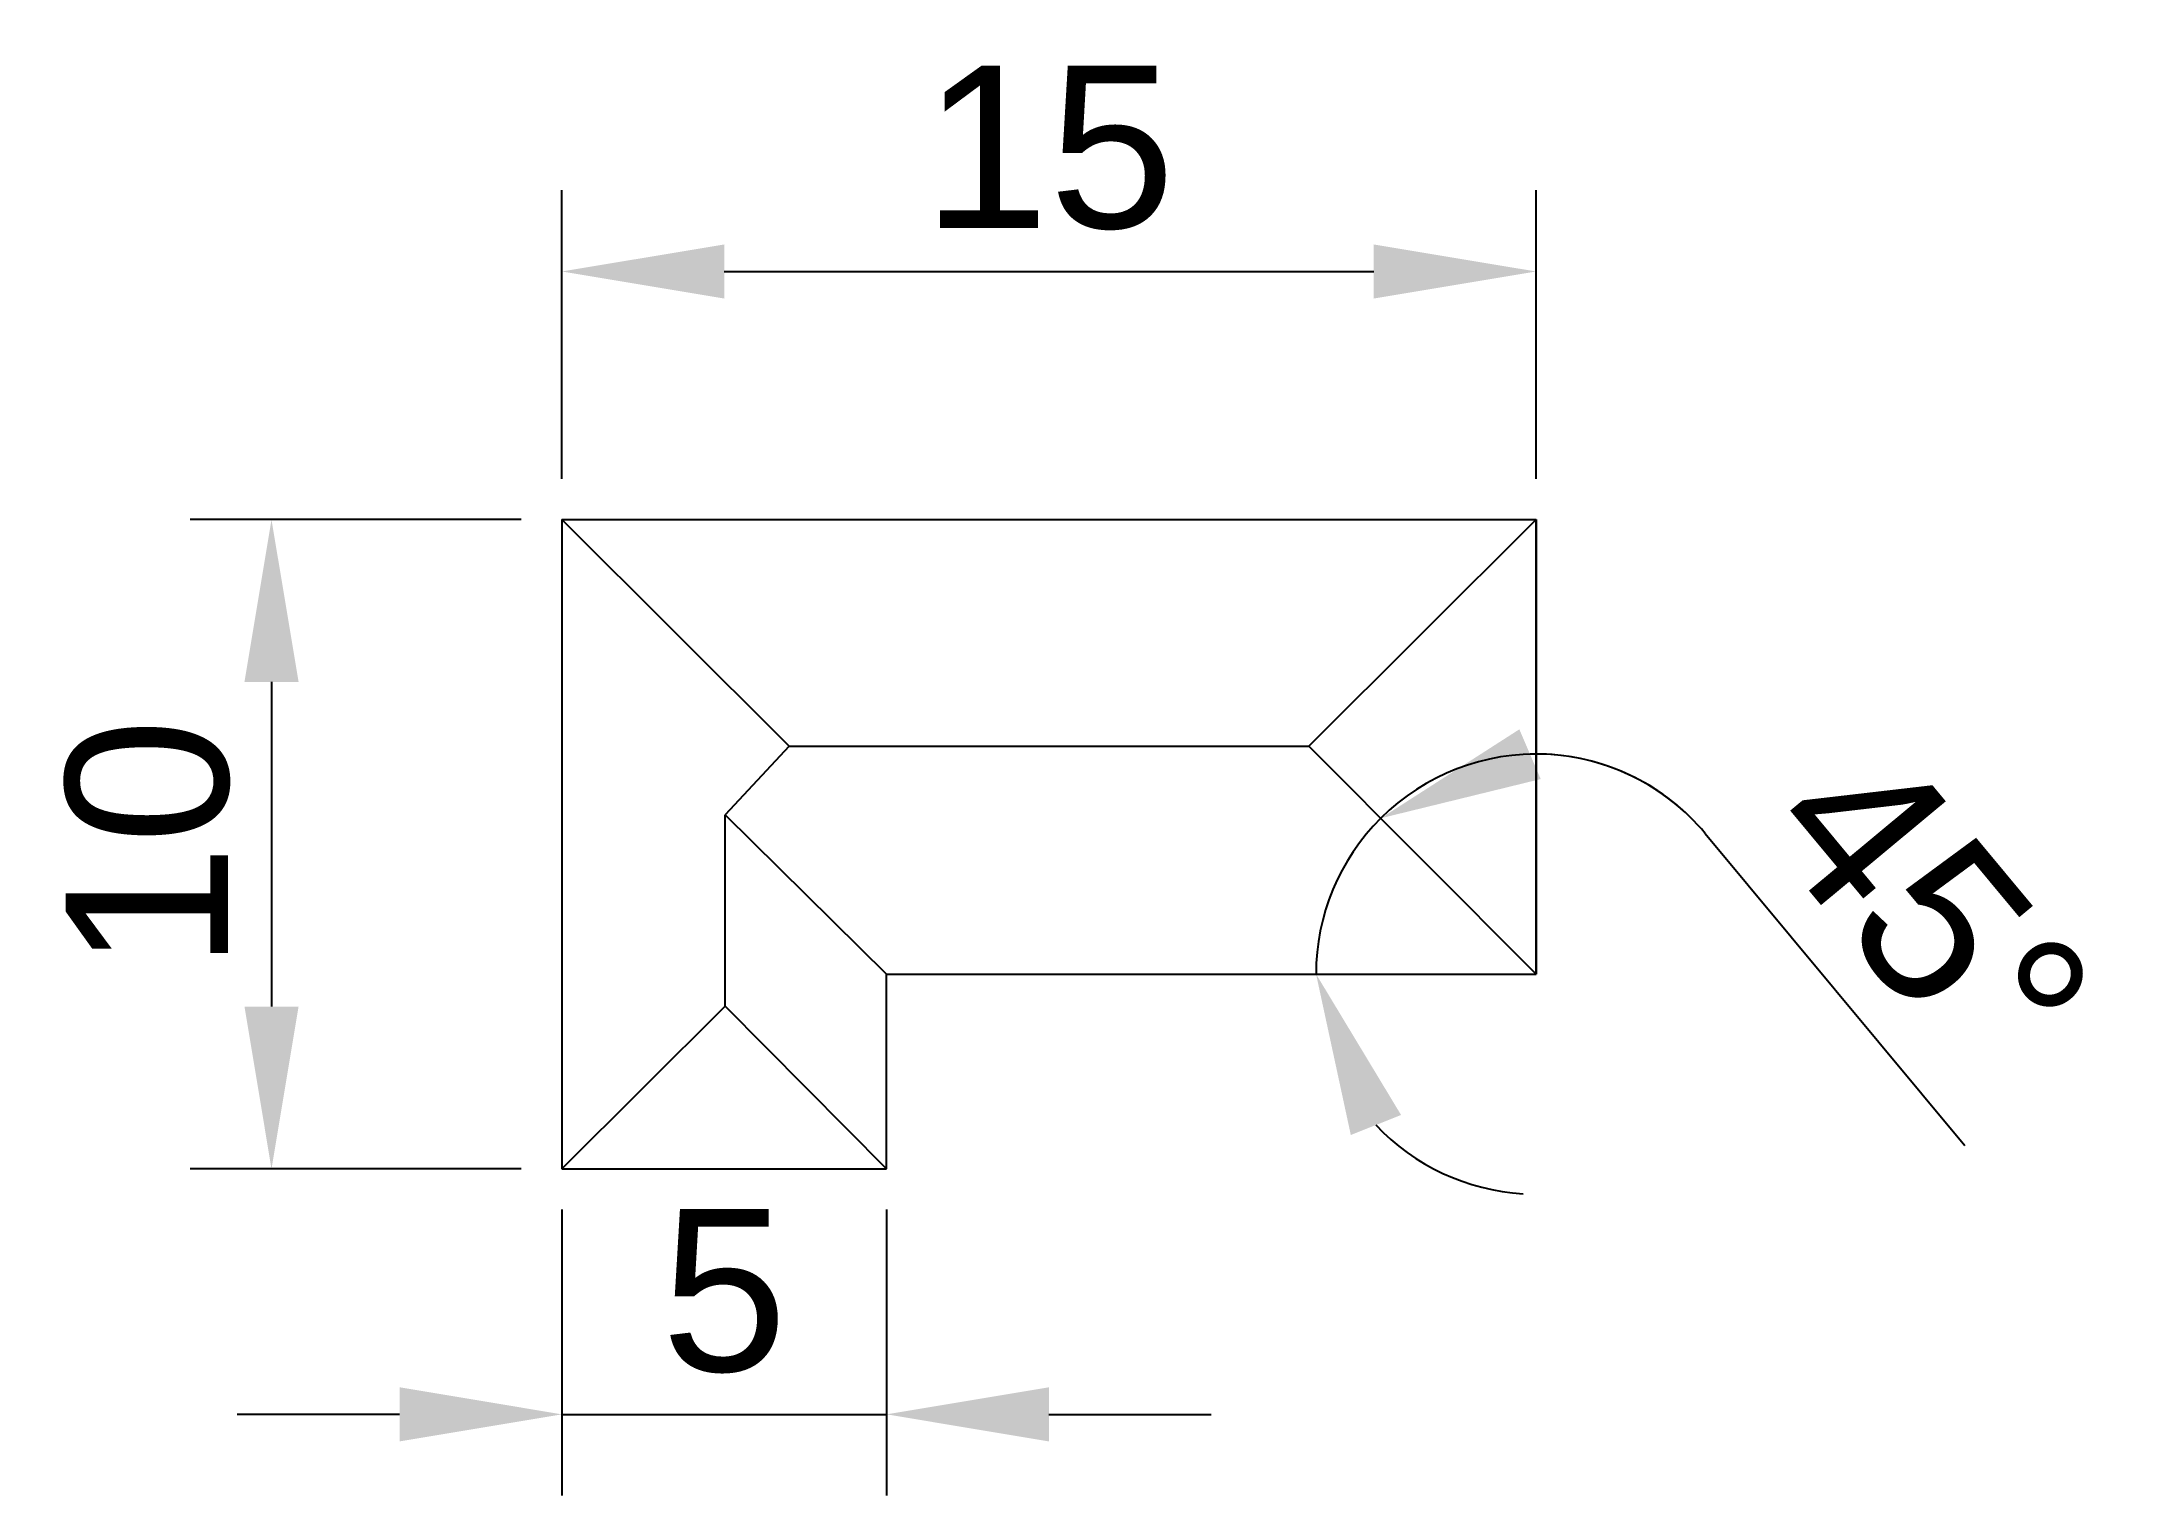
# Model space of a CAD drawing. Header units: millimetres. Extents: x 9.1 to 41, y 9.7 to 32.1.
import ezdxf

# ---------------------------------------------------------------- set-up
doc = ezdxf.new("R2010")
doc.units = ezdxf.units.MM
doc.layers.add('AUX', color=253, linetype='Continuous')
doc.styles.get("Standard").update_dxf_attribs({"font": 'arial.ttf'})
doc.dimstyles.new('ISO-25', dxfattribs={"dimtxt": 2.5, "dimasz": 2.5, "dimexe": 1.25, "dimexo": 0.625, "dimtad": 1, "dimtxsty": 'Standard', "dimcen": 2.5, "dimadec": 0, "dimazin": 0, "dimtfac": 1, "dimtmove": 0, "dimatfit": 3, "dimfxl": 1, "dimarcsym": 0})

# ---------------------------------------------------------------- blocks, each defined once
blk = doc.blocks.new('*D1')
at = {"layer": 'AUX', "color": 0, "lineweight": -2, "transparency": 16777216}
for p, q in [((17.08, 25.345), (17.08, 29.79)), ((32.08, 25.345), (32.08, 29.79)), ((19.58, 28.54), (29.58, 28.54))]:
    blk.add_line(p, q, dxfattribs=at)
at = {"layer": 'AUX', "color": 0, "transparency": 16777216}
for points in [[(19.58, 28.956), (19.58, 28.123), (17.08, 28.54)], [(29.58, 28.956), (29.58, 28.123), (32.08, 28.54)]]:
    blk.add_solid(points, dxfattribs=at)
at = {"layer": 'Defpoints', "color": 0, "transparency": 16777216}
for p in [(32.08, 28.54), (17.08, 24.72), (32.08, 24.72)]:
    blk.add_point(p, dxfattribs=at)
at = {"layer": 'AUX', "color": 0, "transparency": 16777216, "insert": (24.58, 30.441), "char_height": 2.5, "attachment_point": 5}
blk.add_mtext('15', dxfattribs=at)
blk = doc.blocks.new('*D2')
at = {"layer": 'AUX', "color": 0, "lineweight": -2, "transparency": 16777216}
for p, q in [((16.455, 24.72), (11.359, 24.72)), ((12.609, 22.22), (12.609, 17.22)), ((16.455, 14.72), (11.359, 14.72))]:
    blk.add_line(p, q, dxfattribs=at)
at = {"layer": 'AUX', "color": 0, "transparency": 16777216}
for points in [[(12.193, 22.22), (13.026, 22.22), (12.609, 24.72)], [(12.193, 17.22), (13.026, 17.22), (12.609, 14.72)]]:
    blk.add_solid(points, dxfattribs=at)
at = {"layer": 'Defpoints', "color": 0, "transparency": 16777216}
for p in [(17.08, 24.72), (12.609, 14.72), (17.08, 14.72)]:
    blk.add_point(p, dxfattribs=at)
at = {"layer": 'AUX', "color": 0, "transparency": 16777216, "insert": (10.708, 19.72), "char_height": 2.5, "attachment_point": 5, "rotation": 90}
blk.add_mtext('10', dxfattribs=at)
blk = doc.blocks.new('*D3')
at = {"layer": 'AUX', "color": 0, "lineweight": -2, "transparency": 16777216}
for p, q in [((17.08, 14.095), (17.08, 9.69)), ((22.08, 14.095), (22.08, 9.69)), ((14.58, 10.94), (12.08, 10.94)), ((17.08, 10.94), (22.08, 10.94)), ((24.58, 10.94), (27.08, 10.94))]:
    blk.add_line(p, q, dxfattribs=at)
at = {"layer": 'AUX', "color": 0, "transparency": 16777216}
for points in [[(14.58, 11.357), (14.58, 10.523), (17.08, 10.94)], [(24.58, 11.357), (24.58, 10.523), (22.08, 10.94)]]:
    blk.add_solid(points, dxfattribs=at)
at = {"layer": 'Defpoints', "color": 0, "transparency": 16777216}
for p in [(17.08, 14.72), (22.08, 14.72), (22.08, 10.94)]:
    blk.add_point(p, dxfattribs=at)
at = {"layer": 'AUX', "color": 0, "transparency": 16777216, "insert": (19.58, 12.836), "char_height": 2.5, "attachment_point": 5}
blk.add_mtext('5', dxfattribs=at)
blk = doc.blocks.new('*D4')
at = {"layer": 'AUX', "color": 0, "lineweight": -2, "transparency": 16777216}
blk.add_line((34.685, 19.886), (38.685, 15.078), dxfattribs=at)
for start, end in [(39.7577, 134.8741), (48.2628, 91.5685), (134.8741, 180), (223.3057, 266.6113)]:
    blk.add_arc((32.08, 17.72), 3.388, start, end, dxfattribs=at)
at = {"layer": 'AUX', "color": 0, "transparency": 16777216}
for points in [[(32.152, 20.723), (31.823, 21.489), (29.69, 20.12)], [(29.228, 15.242), (30.002, 15.55), (28.693, 17.72)]]:
    blk.add_solid(points, dxfattribs=at)
at = {"layer": 'Defpoints', "color": 0, "transparency": 16777216}
for p in [(28.584, 21.231), (28.809, 18.599), (22.08, 17.72), (32.08, 17.72), (32.08, 17.72)]:
    blk.add_point(p, dxfattribs=at)
at = {"layer": 'AUX', "color": 0, "transparency": 16777216, "insert": (38.143, 18.695), "char_height": 2.5, "attachment_point": 5, "rotation": 309.7577}
blk.add_mtext('45°', dxfattribs=at)

msp = doc.modelspace()

# ---------------------------------------------------------------- linework, layer by layer
for p, q in [((17.08, 24.72), (17.08, 14.72)), ((17.08, 24.72), (20.579, 21.231)), ((17.08, 24.72), (32.08, 24.72)), ((28.584, 21.231), (32.08, 24.72)), ((32.08, 17.72), (32.08, 24.72)), ((32.08, 24.72), (32.08, 17.72)), ((20.579, 21.231), (19.593, 20.174)), ((20.579, 21.231), (28.584, 21.231)), ((28.584, 21.231), (32.08, 17.72)), ((19.593, 17.225), (19.593, 20.174)), ((19.593, 20.174), (22.08, 17.72)), ((22.08, 14.72), (22.08, 17.72)), ((22.08, 17.72), (32.08, 17.72)), ((17.08, 14.72), (19.593, 17.225)), ((19.593, 17.225), (22.08, 14.72)), ((17.08, 14.72), (22.08, 14.72))]:
    msp.add_line(p, q)

# ---------------------------------------------------------------- dimensions: what is measured, and where the dimension line sits
at = {"layer": 'AUX'}
for base, p1, p2, picture, middle in [((32.08, 28.54), (17.08, 24.72), (32.08, 24.72), '*D1', (24.58, 30.441)), ((22.08, 10.94), (17.08, 14.72), (22.08, 14.72), '*D3', (19.58, 12.836))]:
    dim = msp.add_linear_dim(base=base, p1=p1, p2=p2, dimstyle='ISO-25', dxfattribs=at)
    dim.commit()
    dim.dimension.update_dxf_attribs({"geometry": picture, "text_midpoint": middle})
dim = msp.add_linear_dim(base=(12.609, 14.72), p1=(17.08, 24.72), p2=(17.08, 14.72), angle=90, dimstyle='ISO-25', dxfattribs=at)
dim.commit()
dim.dimension.update_dxf_attribs({"geometry": '*D2', "text_midpoint": (10.708, 19.72)})
dim = msp.add_angular_dim_2l(base=(28.809, 18.599), line1=((28.584, 21.231), (32.08, 17.72)), line2=((22.08, 17.72), (32.08, 17.72)), dimstyle='ISO-25', dxfattribs=at)
dim.commit()
dim.dimension.update_dxf_attribs({"geometry": '*D4', "text_midpoint": (38.143, 18.695)})

doc.saveas('drawing.dxf')
